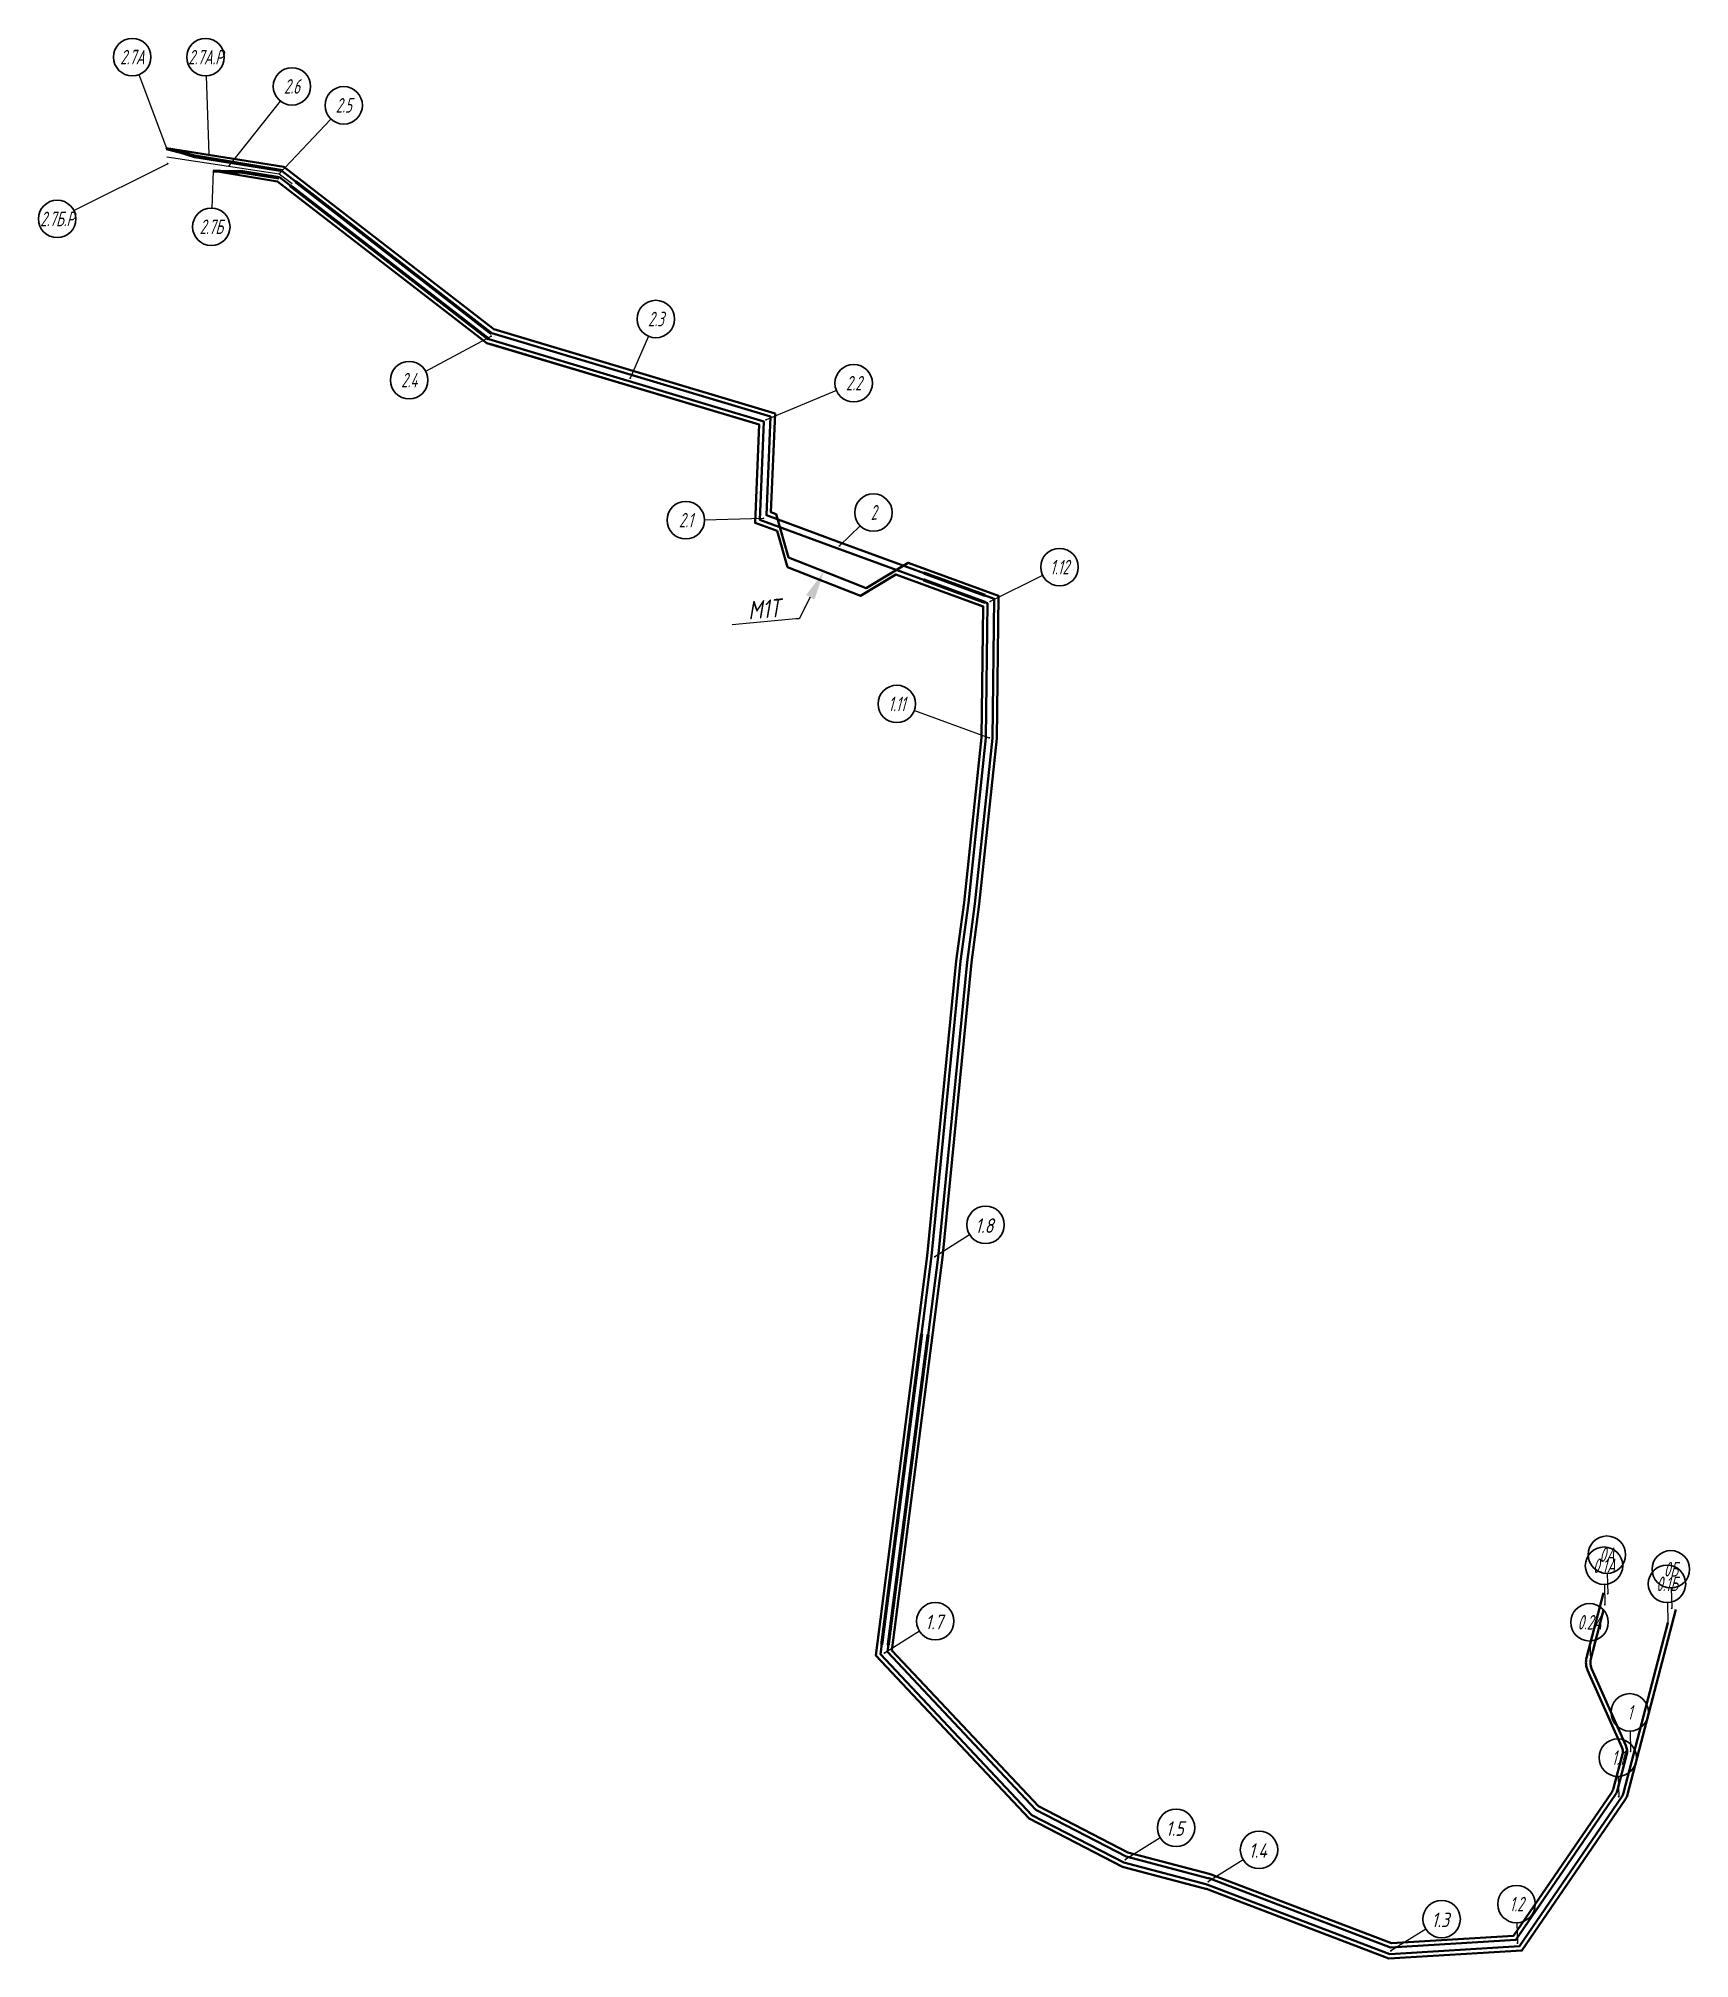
# Model space of a CAD drawing. Header units: metres. Extents: x -65135 to -64908, y 41116 to 41380.
import ezdxf
from ezdxf import colors
from ezdxf.entities.mleader import LeaderData, LeaderLine
from ezdxf.enums import TextEntityAlignment as Align
from ezdxf.math import Vec2, Vec3

# ---------------------------------------------------------------- set-up
doc = ezdxf.new("R2010")
doc.units = ezdxf.units.M
for name, color, linetype, lineweight in [('КЛ', 1, 'Continuous', 40), ('КЛ ВОЛС', 3, 'Continuous', 40), ('Резервные кабели', 6, 'Continuous', 60), ('Точки', 5, 'Continuous', 40), ('Трубы ПНД', 5, 'Continuous', 40), ('Трубы ПНД_2', 5, 'Continuous', 40)]:
    doc.layers.add(name, color=color, linetype=linetype, lineweight=lineweight)
doc.layers.add('ОЛЭП_Точки', color=7, linetype='Continuous', lineweight=30, true_color=0x050dff)
doc.styles.add('2.0_ГОСТ2.304-81', font='CS_Gost2304A.shx', dxfattribs={"height": 2})
doc.styles.add('2.5_ГОСТ2.304-81', font='CS_Gost2304A.shx', dxfattribs={"oblique": 15, "height": 2.5})

# ---------------------------------------------------------------- blocks, each defined once
blk = doc.blocks.new('*U88')
at = {"layer": 'ОЛЭП_Точки'}
h = blk.add_hatch(color=0, dxfattribs=at)
edge = h.paths.add_edge_path()
edge.add_arc((0, 0), 0.13, 0, 360)
at = {"layer": 'ОЛЭП_Точки', "color": 0, "lineweight": 25}
blk.add_line((3.06, 2.5), (0, 0), dxfattribs=at)
at = {"layer": 'ОЛЭП_Точки', "color": 0}
blk.add_circle((5.05, 4.13), 2.57, dxfattribs=at)
at = {"layer": 'ОЛЭП_Точки', "color": 0, "style": '2.0_ГОСТ2.304-81', "oblique": 15, "width": 0.8}
blk.add_attdef('НОМЕР', text='', height=2, dxfattribs=at).set_placement((5.05, 4.13), align=Align.MIDDLE_CENTER)
blk = doc.blocks.new('*U101')
at = {"layer": 'ОЛЭП_Точки'}
h = blk.add_hatch(color=0, dxfattribs=at)
edge = h.paths.add_edge_path()
edge.add_arc((0, 0), 0.13, 0, 360)
at = {"layer": 'ОЛЭП_Точки', "color": 0, "lineweight": 25}
blk.add_line((7.19, 3.57), (0, 0), dxfattribs=at)
at = {"layer": 'ОЛЭП_Точки', "color": 0}
blk.add_circle((9.5, 4.71), 2.57, dxfattribs=at)
at = {"layer": 'ОЛЭП_Точки', "color": 0, "style": '2.0_ГОСТ2.304-81', "oblique": 15, "width": 0.8}
blk.add_attdef('НОМЕР', text='', height=2, dxfattribs=at).set_placement((9.5, 4.71), align=Align.MIDDLE_CENTER)
blk = doc.blocks.new('*U80')
at = {"layer": 'ОЛЭП_Точки'}
h = blk.add_hatch(color=0, dxfattribs=at)
edge = h.paths.add_edge_path()
edge.add_arc((0, 0), 0.13, 0, 360)
at = {"layer": 'ОЛЭП_Точки', "color": 0, "lineweight": 25}
blk.add_line((-10.28, 3.77), (0, 0), dxfattribs=at)
at = {"layer": 'ОЛЭП_Точки', "color": 0}
blk.add_circle((-12.7, 4.66), 2.57, dxfattribs=at)
at = {"layer": 'ОЛЭП_Точки', "color": 0, "style": '2.0_ГОСТ2.304-81', "oblique": 15, "width": 0.8}
blk.add_attdef('НОМЕР', text='', height=2, dxfattribs=at).set_placement((-12.7, 4.66), align=Align.MIDDLE_CENTER)
blk = doc.blocks.new('Точка_преобразован_в_статический_5')
at = {"layer": 'ОЛЭП_Точки'}
h = blk.add_hatch(color=0, dxfattribs=at)
edge = h.paths.add_edge_path()
edge.add_arc((0, 0), 0.13, 0, 360)
at = {"layer": 'ОЛЭП_Точки', "color": 0, "lineweight": 25}
blk.add_line((4.78, 3.01), (0, 0), dxfattribs=at)
at = {"layer": 'ОЛЭП_Точки', "color": 0}
blk.add_circle((6.96, 4.37), 2.57, dxfattribs=at)
at = {"layer": 'ОЛЭП_Точки', "color": 0, "style": '2.0_ГОСТ2.304-81', "oblique": 15, "width": 0.8}
blk.add_attdef('НОМЕР', text='', height=2, dxfattribs=at).set_placement((6.78, 4.27), align=Align.MIDDLE_CENTER)
blk = doc.blocks.new('*U100')
at = {"layer": 'ОЛЭП_Точки'}
h = blk.add_hatch(color=0, dxfattribs=at)
edge = h.paths.add_edge_path()
edge.add_arc((0, 0), 0.13, 0, 360)
at = {"layer": 'ОЛЭП_Точки', "color": 0, "lineweight": 25}
blk.add_line((-8.07, -0.19), (0, 0), dxfattribs=at)
at = {"layer": 'ОЛЭП_Точки', "color": 0}
blk.add_circle((-10.64, -0.26), 2.57, dxfattribs=at)
at = {"layer": 'ОЛЭП_Точки', "color": 0, "style": '2.0_ГОСТ2.304-81', "oblique": 15, "width": 0.8}
blk.add_attdef('НОМЕР', text='', height=2, dxfattribs=at).set_placement((-10.64, -0.26), align=Align.MIDDLE_CENTER)
blk = doc.blocks.new('*U99')
at = {"layer": 'ОЛЭП_Точки'}
h = blk.add_hatch(color=0, dxfattribs=at)
edge = h.paths.add_edge_path()
edge.add_arc((0, 0), 0.13, 0, 360)
at = {"layer": 'ОЛЭП_Точки', "color": 0, "lineweight": 25}
blk.add_line((9.66, 4.03), (0, 0), dxfattribs=at)
at = {"layer": 'ОЛЭП_Точки', "color": 0}
blk.add_circle((12.03, 5.02), 2.57, dxfattribs=at)
at = {"layer": 'ОЛЭП_Точки', "color": 0, "style": '2.0_ГОСТ2.304-81', "oblique": 15, "width": 0.8}
blk.add_attdef('НОМЕР', text='', height=2, dxfattribs=at).set_placement((12.03, 5.02), align=Align.MIDDLE_CENTER)
blk = doc.blocks.new('*U97')
at = {"layer": 'ОЛЭП_Точки'}
h = blk.add_hatch(color=0, dxfattribs=at)
edge = h.paths.add_edge_path()
edge.add_arc((0, 0), 0.13, 0, 360)
at = {"layer": 'ОЛЭП_Точки', "color": 0, "lineweight": 25}
blk.add_line((2.49, 5.75), (0, 0), dxfattribs=at)
at = {"layer": 'ОЛЭП_Точки', "color": 0}
blk.add_circle((3.51, 8.11), 2.57, dxfattribs=at)
at = {"layer": 'ОЛЭП_Точки', "color": 0, "style": '2.0_ГОСТ2.304-81', "oblique": 15, "width": 0.8}
blk.add_attdef('НОМЕР', text='', height=2, dxfattribs=at).set_placement((3.51, 8.11), align=Align.MIDDLE_CENTER)
blk = doc.blocks.new('*U91')
at = {"layer": 'ОЛЭП_Точки'}
h = blk.add_hatch(color=0, dxfattribs=at)
edge = h.paths.add_edge_path()
edge.add_arc((0, 0), 0.13, 0, 360)
at = {"layer": 'ОЛЭП_Точки', "color": 0, "lineweight": 25}
blk.add_line((7.07, 7.5), (0, 0), dxfattribs=at)
at = {"layer": 'ОЛЭП_Точки', "color": 0}
blk.add_circle((8.84, 9.38), 2.57, dxfattribs=at)
at = {"layer": 'ОЛЭП_Точки', "color": 0, "style": '2.0_ГОСТ2.304-81', "oblique": 15, "width": 0.8}
blk.add_attdef('НОМЕР', text='', height=2, dxfattribs=at).set_placement((8.84, 9.38), align=Align.MIDDLE_CENTER)
blk = doc.blocks.new('*U95')
at = {"layer": 'ОЛЭП_Точки'}
h = blk.add_hatch(color=0, dxfattribs=at)
edge = h.paths.add_edge_path()
edge.add_arc((0, 0), 0.13, 0, 360)
at = {"layer": 'ОЛЭП_Точки', "color": 0, "lineweight": 25}
blk.add_line((-3.79, 10.1), (0, 0), dxfattribs=at)
at = {"layer": 'ОЛЭП_Точки', "color": 0}
blk.add_circle((-4.69, 12.51), 2.57, dxfattribs=at)
at = {"layer": 'ОЛЭП_Точки', "color": 0, "style": '2.0_ГОСТ2.304-81', "oblique": 15, "width": 0.8}
blk.add_attdef('НОМЕР', text='', height=2, dxfattribs=at).set_placement((-4.69, 12.51), align=Align.MIDDLE_CENTER)
blk = doc.blocks.new('*U92')
at = {"layer": 'ОЛЭП_Точки'}
h = blk.add_hatch(color=0, dxfattribs=at)
edge = h.paths.add_edge_path()
edge.add_arc((0, 0), 0.13, 0, 360)
at = {"layer": 'ОЛЭП_Точки', "color": 0, "lineweight": 25}
blk.add_line((7.04, 8.91), (0, 0), dxfattribs=at)
at = {"layer": 'ОЛЭП_Точки', "color": 0}
blk.add_circle((8.64, 10.92), 2.57, dxfattribs=at)
at = {"layer": 'ОЛЭП_Точки', "color": 0, "style": '2.0_ГОСТ2.304-81', "oblique": 15, "width": 0.8}
blk.add_attdef('НОМЕР', text='', height=2, dxfattribs=at).set_placement((8.64, 10.92), align=Align.MIDDLE_CENTER)
blk = doc.blocks.new('*U93')
at = {"layer": 'ОЛЭП_Точки'}
h = blk.add_hatch(color=0, dxfattribs=at)
edge = h.paths.add_edge_path()
edge.add_arc((0, 0), 0.13, 0, 360)
at = {"layer": 'ОЛЭП_Точки', "color": 0, "lineweight": 25}
blk.add_line((-0.35, 10.8), (0, 0), dxfattribs=at)
at = {"layer": 'ОЛЭП_Точки', "color": 0}
blk.add_circle((-0.44, 13.37), 2.57, dxfattribs=at)
at = {"layer": 'ОЛЭП_Точки', "color": 0, "style": '2.0_ГОСТ2.304-81', "oblique": 15, "width": 0.8}
blk.add_attdef('НОМЕР', text='', height=2, dxfattribs=at).set_placement((-0.44, 13.37), align=Align.MIDDLE_CENTER)
blk = doc.blocks.new('*U96')
at = {"layer": 'ОЛЭП_Точки'}
h = blk.add_hatch(color=0, dxfattribs=at)
edge = h.paths.add_edge_path()
edge.add_arc((0, 0), 0.13, 0, 360)
at = {"layer": 'ОЛЭП_Точки', "color": 0, "lineweight": 25}
blk.add_line((-12.86, -6.43), (0, 0), dxfattribs=at)
at = {"layer": 'ОЛЭП_Точки', "color": 0}
blk.add_circle((-15.16, -7.58), 2.57, dxfattribs=at)
at = {"layer": 'ОЛЭП_Точки', "color": 0, "style": '2.0_ГОСТ2.304-81', "oblique": 15, "width": 0.8}
blk.add_attdef('НОМЕР', text='', height=2, dxfattribs=at).set_placement((-15.16, -7.58), align=Align.MIDDLE_CENTER)
blk = doc.blocks.new('*U94')
at = {"layer": 'ОЛЭП_Точки'}
h = blk.add_hatch(color=0, dxfattribs=at)
edge = h.paths.add_edge_path()
edge.add_arc((0, 0), 0.13, 0, 360)
at = {"layer": 'ОЛЭП_Точки', "color": 0, "lineweight": 25}
blk.add_line((-0.2, -5.1), (0, 0), dxfattribs=at)
at = {"layer": 'ОЛЭП_Точки', "color": 0}
blk.add_circle((-0.3, -7.67), 2.57, dxfattribs=at)
at = {"layer": 'ОЛЭП_Точки', "color": 0, "style": '2.0_ГОСТ2.304-81', "oblique": 15, "width": 0.8}
blk.add_attdef('НОМЕР', text='', height=2, dxfattribs=at).set_placement((-0.3, -7.67), align=Align.MIDDLE_CENTER)
blk = doc.blocks.new('*U98')
at = {"layer": 'ОЛЭП_Точки'}
h = blk.add_hatch(color=0, dxfattribs=at)
edge = h.paths.add_edge_path()
edge.add_arc((0, 0), 0.13, 0, 360)
at = {"layer": 'ОЛЭП_Точки', "color": 0, "lineweight": 25}
blk.add_line((-8.98, -4.82), (0, 0), dxfattribs=at)
at = {"layer": 'ОЛЭП_Точки', "color": 0}
blk.add_circle((-11.25, -6.04), 2.57, dxfattribs=at)
at = {"layer": 'ОЛЭП_Точки', "color": 0, "style": '2.0_ГОСТ2.304-81', "oblique": 15, "width": 0.8}
blk.add_attdef('НОМЕР', text='', height=2, dxfattribs=at).set_placement((-11.25, -6.04), align=Align.MIDDLE_CENTER)
blk = doc.blocks.new('*U104')
at = {"layer": 'ОЛЭП_Точки'}
h = blk.add_hatch(color=0, dxfattribs=at)
edge = h.paths.add_edge_path()
edge.add_arc((0, 0), 0.13, 0, 360)
at = {"layer": 'ОЛЭП_Точки', "color": 0, "lineweight": 25}
blk.add_line((-0.06, 2.78), (0, 0), dxfattribs=at)
at = {"layer": 'ОЛЭП_Точки', "color": 0}
blk.add_circle((-0.12, 5.35), 2.57, dxfattribs=at)
at = {"layer": 'ОЛЭП_Точки', "color": 0, "style": '2.0_ГОСТ2.304-81', "oblique": 15, "width": 0.8}
blk.add_attdef('НОМЕР', text='', height=2, dxfattribs=at).set_placement((-0.12, 5.35), align=Align.MIDDLE_CENTER)

msp = doc.modelspace()

# ---------------------------------------------------------------- linework, layer by layer
at = {"flags": 128}
msp.add_lwpolyline([(-65117.51, 41363.39), (-65102.06, 41361.06), (-65100.28, 41359.7)], dxfattribs=at)
at = {"layer": 'КЛ', "color": 3}
for points in [[(-65117.56, 41364.55), (-65101.43, 41361.98), (-65072.61, 41339.7), (-65034.02, 41328.16)], [(-65033.74, 41312.03), (-65036.75, 41313.13), (-65036.19, 41326.62), (-65073.58, 41337.8), (-65102.3, 41359.99), (-65111.1, 41361.44)]]:
    msp.add_lwpolyline(points, dxfattribs=at)
at = {"layer": 'КЛ'}
for points in [[(-65025.21, 41310.5), (-65035.2, 41314.17), (-65034.64, 41327.72), (-65072.89, 41339.16), (-65101.68, 41361.41), (-65113.7, 41363.33), (-65117.56, 41364.55)], [(-65025.52, 41309.66), (-65036.13, 41313.55), (-65035.57, 41327.06), (-65073.31, 41338.34), (-65102.05, 41360.56), (-65107.05, 41361.39), (-65111.1, 41361.44)]]:
    msp.add_lwpolyline(points, dxfattribs=at)
at = {"layer": 'КЛ', "color": 1, "ltscale": 0.001}
msp.add_lwpolyline([(-65072.88, 41339.15), (-65034.64, 41327.72), (-65035.2, 41314.17), (-65025.21, 41310.5)], dxfattribs=at)
msp.add_lwpolyline([(-65072.88, 41339.15), (-65034.64, 41327.72), (-65035.2, 41314.17), (-65025.21, 41310.5)], dxfattribs=at)
for points in [[(-65025.21, 41310.5), (-65003.93, 41302.71), (-65004.18, 41283.58), (-65006.58, 41260.85), (-65007.66, 41252.85), (-65011.64, 41212.36), (-65018.6, 41158.18), (-64998.21, 41136.5), (-64985.81, 41130.08), (-64974.61, 41127.13, -0.02667), (-64974.1, 41126.97), (-64949.53, 41117.59), (-64932.34, 41118.63), (-64918.67, 41138.6, 0.086554), (-64918.38, 41139.22), (-64917.14, 41144, 0.169901), (-64917.25, 41145.32), (-64921.95, 41155.9, -0.169894), (-64922.05, 41157.21), (-64920.32, 41163.88)], [(-65025.52, 41309.66), (-65004.84, 41302.09), (-65005.08, 41283.63), (-65007.47, 41260.95), (-65008.55, 41252.95), (-65012.53, 41212.46), (-65019.55, 41157.87), (-64998.76, 41135.77), (-64986.13, 41129.24), (-64974.89, 41126.27, -0.02667), (-64974.38, 41126.11), (-64949.66, 41116.68), (-64931.85, 41117.76), (-64917.84, 41138.22, 0.086554), (-64917.55, 41138.84), (-64911.48, 41162.14)]]:
    msp.add_lwpolyline(points, format="xyb", dxfattribs=at)
at = {"layer": 'КЛ ВОЛС', "ltscale": 0.001}
msp.add_lwpolyline([(-65073.05, 41337.64), (-65036.19, 41326.62), (-65036.75, 41313.13), (-65033.74, 41312.03), (-65032.31, 41307.03), (-65022.31, 41303.1), (-65017.42, 41306.06), (-65005.45, 41301.67), (-65005.67, 41283.67), (-65008.07, 41261.03), (-65009.15, 41253.02), (-65013.13, 41212.53), (-65020.18, 41157.67), (-64999.13, 41135.29), (-64986.35, 41128.68), (-64975.07, 41125.7, -0.02667), (-64974.56, 41125.54), (-64949.76, 41116.07), (-64931.52, 41117.18), (-64917.28, 41137.97, 0.086554), (-64917, 41138.59), (-64910.38, 41164)], format="xyb", dxfattribs=at)
at = {"layer": 'КЛ ВОЛС', "color": 3}
msp.add_lwpolyline([(-65026.84, 41306.27), (-65032.17, 41308.36), (-65033.87, 41314.32), (-65034.59, 41314.58), (-65034.02, 41328.16), (-65034.02, 41328.16)], dxfattribs=at)
at = {"layer": 'КЛ ВОЛС', "extrusion": (0, 0, -1)}
msp.add_lwpolyline([(65026.84, 41306.27), (65021.51, 41304.17), (65015.73, 41307.66), (65003.33, 41303.13), (65003.58, 41283.54), (65005.99, 41260.78), (65007.07, 41252.78), (65011.05, 41212.3), (65017.98, 41158.38), (64997.85, 41136.98), (64985.59, 41130.64), (64974.43, 41127.7, 0.02667), (64973.92, 41127.53), (64949.43, 41118.19), (64932.67, 41119.2), (64919.23, 41138.83, -0.086554), (64918.94, 41139.46), (64917.72, 41144.15, -0.169901), (64917.79, 41145.08), (64922.49, 41155.65, 0.169894), (64922.63, 41157.37), (64920.31, 41166.29)], format="xyb", dxfattribs=at)
at = {"layer": 'Резервные кабели'}
for points in [[(-65117.56, 41364.52), (-65113.68, 41363.49), (-65101.64, 41361.51)], [(-65111.1, 41361.44), (-65107.08, 41361.26), (-65102.06, 41360.49)]]:
    msp.add_lwpolyline(points, dxfattribs=at)
at = {"layer": 'Трубы ПНД'}
for points, const_width in [([(-65072.92, 41339.09), (-65099.81, 41359.96)], 0.45), ([(-65015.73, 41307.66), (-65018.3, 41306.11)], 0.09)]:
    msp.add_lwpolyline(points, dxfattribs=dict(at, const_width=const_width))
at = {"layer": 'Трубы ПНД', "const_width": 0.45, "elevation": 0}
msp.add_lwpolyline([(-65073.31, 41338.34), (-65100.58, 41359.43)], dxfattribs=at)
msp.add_lwpolyline([(-65073.31, 41338.34), (-65100.58, 41359.43)], dxfattribs=at)
msp.add_lwpolyline([(-65073.31, 41338.34), (-65100.58, 41359.43)], dxfattribs=at)
at = {"layer": 'Трубы ПНД', "ltscale": 0.001}
for points, const_width in [([(-65005.45, 41301.67), (-65013.82, 41304.74)], 0.11), ([(-65005.19, 41302.21), (-65013.64, 41305.31)], 0.45), ([(-65005.17, 41303.17), (-65013.62, 41306.26)], 0.45), ([(-65005.13, 41303.78), (-65013.58, 41306.88)], 0.11), ([(-65014.5, 41201.91), (-65019.97, 41159.26)], 0.11), ([(-65013.9, 41201.83), (-65019.38, 41159.18)], 0.45), ([(-65013.01, 41201.72), (-65018.49, 41159.07)], 0.45)]:
    msp.add_lwpolyline(points, dxfattribs=dict(at, const_width=const_width))

# ---------------------------------------------------------------- block references
at = {"layer": 'Точки', "linetype": 'ByBlock', "lineweight": -2}
for name, p, values in [('*U95', (-65117.56, 41364.55), {'НОМЕР': '2.7А'}), ('*U93', (-65111.75, 41363.68, 0), {'НОМЕР': '2.7А.Р'}), ('*U92', (-65108.97, 41362.12), {'НОМЕР': '2.6'}), ('*U91', (-65102.06, 41361.06), {'НОМЕР': '2.5'}), ('*U96', (-65117.39, 41362.43), {'НОМЕР': '2.7Б.Р'}), ('*U94', (-65111.1, 41361.44), {'НОМЕР': '2.7Б'}), ('*U97', (-65053.89, 41333), {'НОМЕР': '2.3'}), ('*U98', (-65072.99, 41338.76), {'НОМЕР': '2.4'}), ('*U99', (-65035.26, 41327.28), {'НОМЕР': '2.2'}), ('*U100', (-65035.63, 41313.76), {'НОМЕР': '2.1'}), ('*U101', (-65004.48, 41302.35), {'НОМЕР': '1.12'}), ('*U80', (-65004.61, 41283.62), {'НОМЕР': '1.11'})]:
    msp.add_blockref(name, p, dxfattribs=at).add_auto_attribs(values)
at = {"layer": 'Точки', "linetype": 'ByBlock', "lineweight": -2, "rotation": 5.236032807761443}
msp.add_blockref('*U88', (-65025.17, 41309.97), dxfattribs=at).add_auto_attribs({'НОМЕР': '2'})
at = {"layer": 'Точки', "linetype": 'ByBlock', "lineweight": -2}
ref = msp.add_blockref('Точка_преобразован_в_статический_5', (-65012.09, 41212.41), dxfattribs=at)
ref.add_attrib('НОМЕР', '1.8', dxfattribs={"layer": 'ОЛЭП_Точки', "color": 0, "height": 2, "style": '2.5_ГОСТ2.304-81', "oblique": 15}).set_placement((-65005.3, 41216.67), align=Align.MIDDLE_CENTER)
ref = msp.add_blockref('Точка_преобразован_в_статический_5', (-65018.99, 41158.01), dxfattribs=at)
ref.add_attrib('НОМЕР', '1.7', dxfattribs={"layer": 'ОЛЭП_Точки', "color": 0, "height": 2, "style": '2.5_ГОСТ2.304-81', "oblique": 15}).set_placement((-65012.2, 41162.27), align=Align.MIDDLE_CENTER)
ref = msp.add_blockref('Точка_преобразован_в_статический_5', (-64985.94, 41129.65, 272.3), dxfattribs=at)
ref.add_attrib('НОМЕР', '1.5', dxfattribs={"layer": 'ОЛЭП_Точки', "color": 0, "height": 2, "style": '2.5_ГОСТ2.304-81', "oblique": 15}).set_placement((-64979.16, 41133.92, 272.3), align=Align.MIDDLE_CENTER)
ref = msp.add_blockref('Точка_преобразован_в_статический_5', (-64974.55, 41126.63, 406.3), dxfattribs=at)
ref.add_attrib('НОМЕР', '1.4', dxfattribs={"layer": 'ОЛЭП_Точки', "color": 0, "height": 2, "style": '2.5_ГОСТ2.304-81', "oblique": 15}).set_placement((-64967.76, 41130.9, 406.3), align=Align.MIDDLE_CENTER)
ref = msp.add_blockref('Точка_преобразован_в_статический_5', (-64949.49, 41117.12, 406.3), dxfattribs=at)
ref.add_attrib('НОМЕР', '1.3', dxfattribs={"layer": 'ОЛЭП_Точки', "color": 0, "height": 2, "style": '2.5_ГОСТ2.304-81', "oblique": 15}).set_placement((-64942.71, 41121.39, 406.3), align=Align.MIDDLE_CENTER)
at = {"layer": 'Трубы ПНД_2'}
for p, values in [((-64919.73, 41166.16), {'НОМЕР': '0А'}), ((-64920.12, 41164.65, 0), {'НОМЕР': '0.1А'}), ((-64911.48, 41162.16), {'НОМЕР': '0.1Б'}), ((-64910.95, 41164.16), {'НОМЕР': '0Б'}), ((-64922.11, 41156.88, 0), {'НОМЕР': '0.2А'}), ((-64916.59, 41144.52, 0), {'НОМЕР': '1'}), ((-64918.23, 41138.3), {'НОМЕР': '1.1'}), ((-64932.13, 41118.2), {'НОМЕР': '1.2'})]:
    msp.add_blockref('*U104', p, dxfattribs=at).add_auto_attribs(values)

# ---------------------------------------------------------------- leaders
at = {"layer": 'КЛ'}
ml = msp.add_multileader_mtext('Standard', dxfattribs=at)
ml.set_content('{\\C256;М1Т}', color=5, style='2.5_ГОСТ2.304-81')
ml.set_leader_properties()
ml.build(insert=Vec2(0, 0))
ml.multileader.update_dxf_attribs({"text_left_attachment_type": 6, "text_right_attachment_type": 6, "dogleg_length": 0})
ctx = ml.context
ctx.base_point, ctx.char_height, ctx.plane_origin, ctx.plane_x_axis, ctx.plane_y_axis = Vec3(-65041.87, 41298.96), 2.5, Vec3(-65021.22, 41421.96), Vec3(0.995827, 0.091259), Vec3(-0.091259, 0.995827)
ctx.left_attachment, ctx.right_attachment, ctx.text_align_type = 6, 6, 1
notes = []
notes.append((ctx, [(0, (1, 1, 0), (-65030.72, 41299.98), (-0.995827, -0.091259), 0.457, [(0, [(-65027.32, 41306.46)], 0, [])])]))
ctx.mtext.insert, ctx.mtext.text_direction, ctx.mtext.rotation, ctx.mtext.alignment, ctx.mtext.flow_direction = Vec3(-65035.7, 41302.53), Vec3(0.995827, 0.091259), 0.091386, 2, 5
ml = msp.add_multileader_mtext('Standard', dxfattribs=at)
ml.set_content('{\\C256;М1Т}', color=5, style='2.5_ГОСТ2.304-81')
ml.set_leader_properties()
ml.build(insert=Vec2(0, 0))
ml.multileader.update_dxf_attribs({"text_left_attachment_type": 6, "text_right_attachment_type": 6, "dogleg_length": 0})
ctx = ml.context
ctx.base_point, ctx.char_height, ctx.plane_origin, ctx.plane_x_axis, ctx.plane_y_axis = Vec3(-65041.87, 41298.96), 2.5, Vec3(-65021.22, 41421.96), Vec3(0.995827, 0.091259), Vec3(-0.091259, 0.995827)
ctx.left_attachment, ctx.right_attachment, ctx.text_align_type = 6, 6, 1
notes.append((ctx, [(0, (1, 1, 0), (-65030.72, 41299.98), (-0.995827, -0.091259), 0.457, [(0, [(-65027.32, 41306.46)], 0, [])])]))
ctx.mtext.insert, ctx.mtext.text_direction, ctx.mtext.rotation, ctx.mtext.alignment, ctx.mtext.flow_direction = Vec3(-65035.7, 41302.53), Vec3(0.995827, 0.091259), 0.091386, 2, 5
ml = msp.add_multileader_mtext('Standard', dxfattribs=at)
ml.set_content('{\\C256;М1Т}', color=5, style='2.5_ГОСТ2.304-81')
ml.set_leader_properties()
ml.build(insert=Vec2(0, 0))
ml.multileader.update_dxf_attribs({"text_left_attachment_type": 6, "text_right_attachment_type": 6, "dogleg_length": 0})
ctx = ml.context
ctx.base_point, ctx.char_height, ctx.plane_origin, ctx.plane_x_axis, ctx.plane_y_axis = Vec3(-65041.87, 41298.96), 2.5, Vec3(-65021.22, 41421.96), Vec3(0.995827, 0.091259), Vec3(-0.091259, 0.995827)
ctx.left_attachment, ctx.right_attachment, ctx.text_align_type = 6, 6, 1
notes.append((ctx, [(0, (1, 1, 0), (-65030.72, 41299.98), (-0.995827, -0.091259), 0.457, [(0, [(-65027.32, 41306.46)], 0, [])])]))
ctx.mtext.insert, ctx.mtext.text_direction, ctx.mtext.rotation, ctx.mtext.alignment, ctx.mtext.flow_direction = Vec3(-65035.7, 41302.53), Vec3(0.995827, 0.091259), 0.091386, 2, 5
for ctx, leaders in notes:
    for number, flags, end, landing, length, lines in leaders:
        leader = LeaderData()
        leader.index, (leader.has_last_leader_line, leader.has_dogleg_vector, leader.attachment_direction) = number, flags
        leader.last_leader_point, leader.dogleg_vector, leader.dogleg_length = Vec3(end), Vec3(landing), length
        for number, points, colour, breaks in lines:
            line = LeaderLine()
            line.index, line.vertices, line.color, line.breaks = number, Vec3.list(points), colors.encode_raw_color(colour), breaks
            leader.lines.append(line)
        ctx.leaders.append(leader)

doc.saveas('drawing.dxf')
